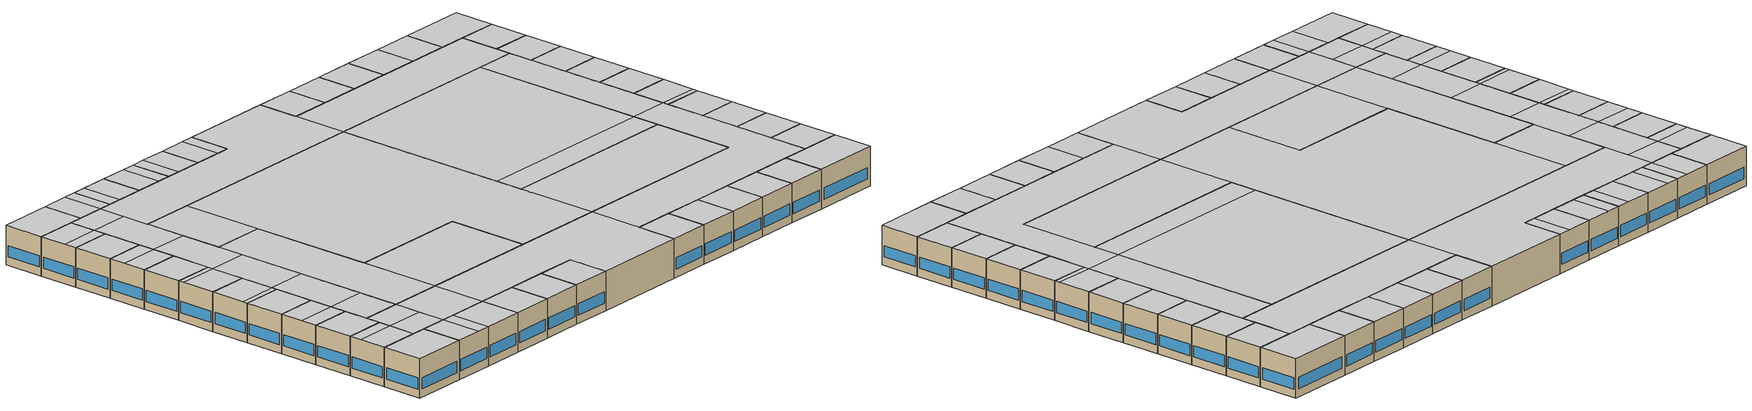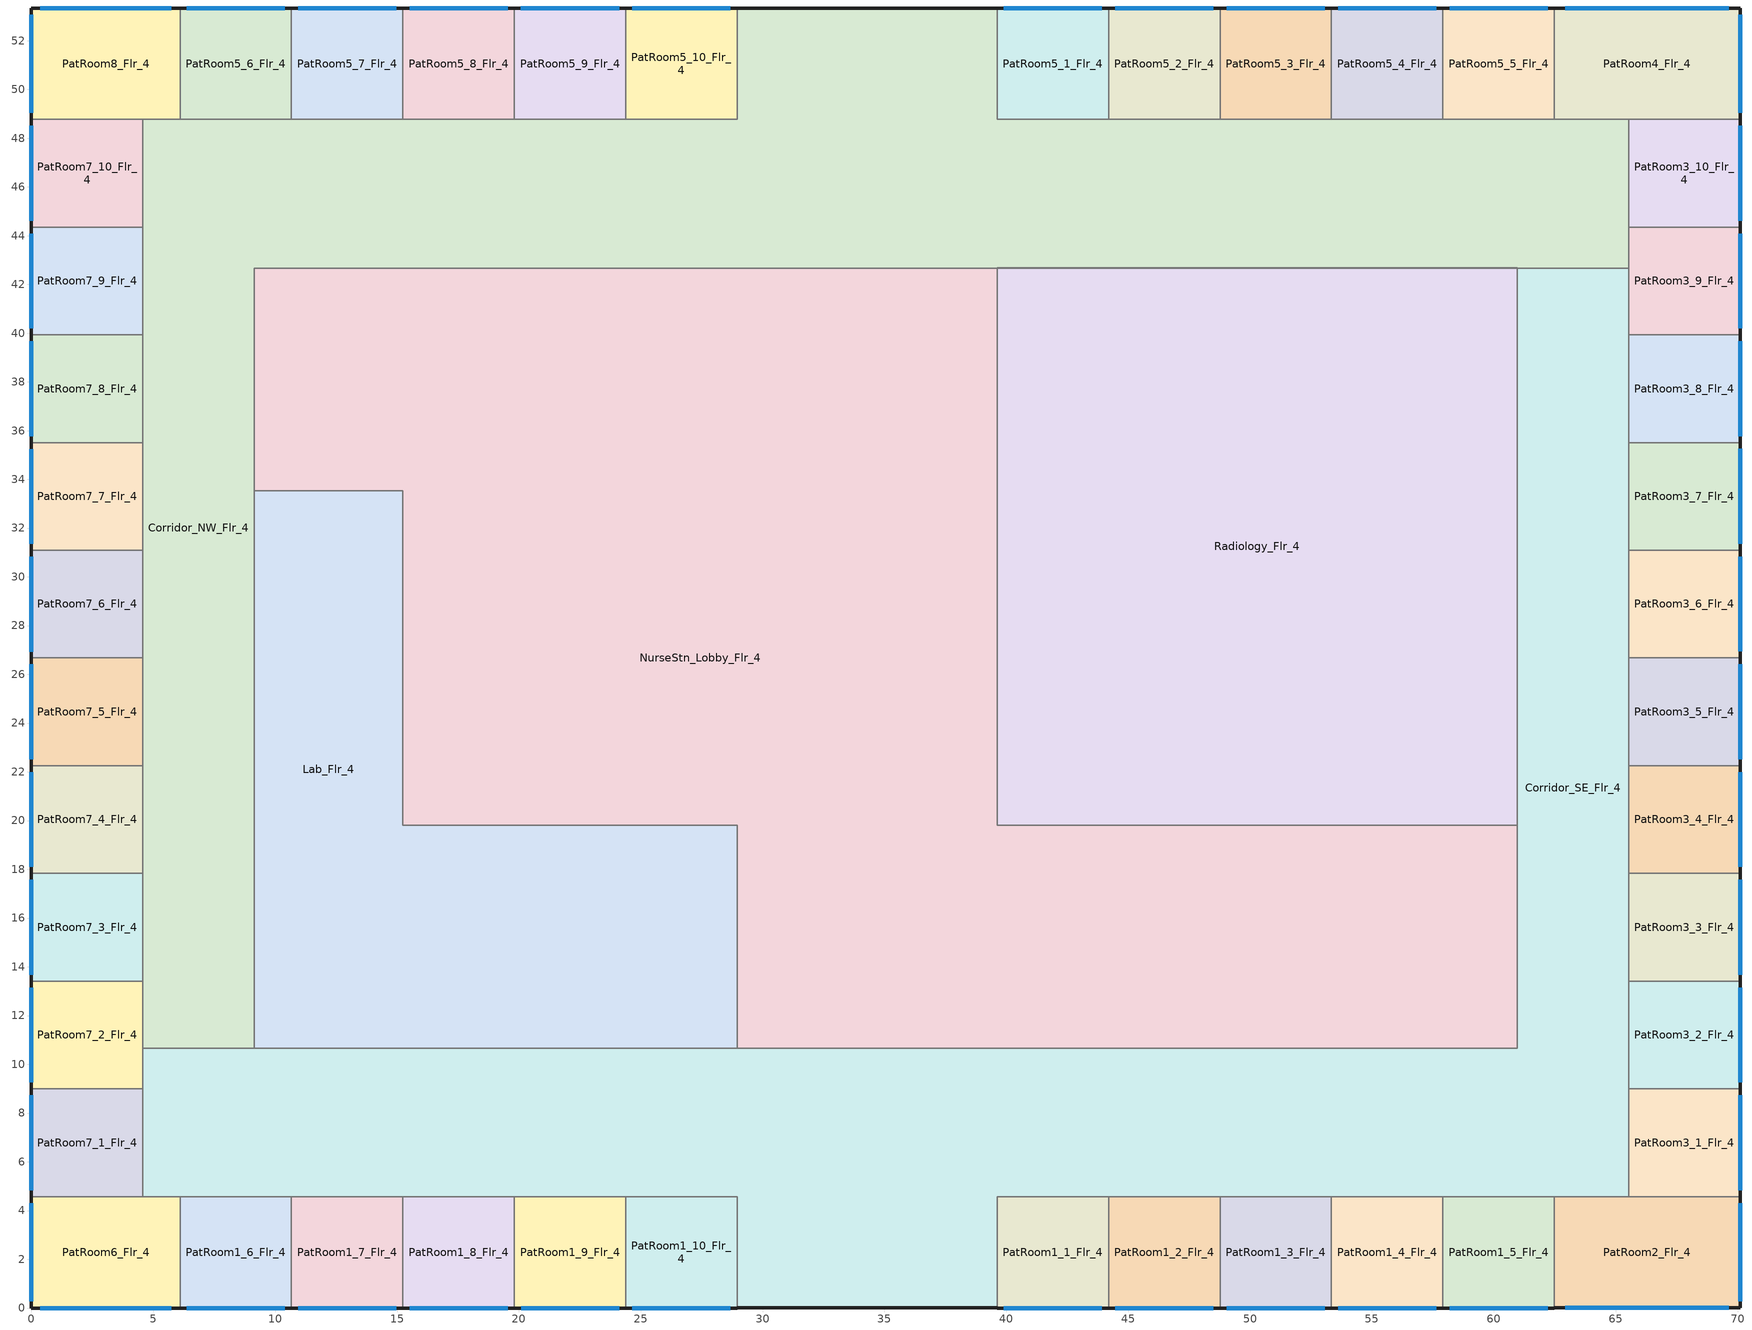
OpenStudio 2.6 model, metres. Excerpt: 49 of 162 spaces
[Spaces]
PatRoom6_Flr_4
 floor to PatRoom6_Flr_3: 6.1,4.57 6.1,0 0,0 0,4.57 z12.8
 wall outside: 0,4.57 0,0 6.1,0 z12.8:17.07
 wall to PatRoom7_1_Flr_4: 4.57,4.57 0,4.57 z12.8:17.07
 wall to Corridor_SE_Flr_4: 6.1,4.57 4.57,4.57 z12.8:17.07
 wall to PatRoom1_6_Flr_4: 6.1,0 6.1,4.57 z12.8:17.07
 window: 0,4.3 0,0.27 / 0.37,0 5.73,0 z13.71:14.93
 ceiling to Office1_Flr_5: 6.1,0 6.1,4.57 0,4.57 0,0 z17.07
Corridor_SE_Flr_4
 floor to Corridor_SE_Flr_3: 65.53,42.67 65.53,4.57 39.62,4.57 39.62,0 28.96,0 28.96,4.57 4.57,4.57 4.57,10.67 60.96,10.67 60.96,42.67 z12.8
 wall outside: 28.96,0 39.62,0 z12.8:17.07
 wall to PatRoom7_1_Flr_4: 4.57,8.99 4.57,4.57 z12.8:17.07
 wall to PatRoom7_2_Flr_4: 4.57,10.67 4.57,8.99 z12.8:17.07
 wall to Corridor_NW_Flr_4: 9.14,10.67 4.57,10.67 / 65.53,42.67 60.96,42.67 z12.8:17.07
 wall to Lab_Flr_4: 28.96,10.67 9.14,10.67 z12.8:17.07
 wall to NurseStn_Lobby_Flr_4: 60.96,19.81 60.96,10.67 28.96,10.67 z12.8:17.07
 wall to Radiology_Flr_4: 60.96,42.67 60.96,19.81 z12.8:17.07
 wall to PatRoom3_9_Flr_4: 65.53,39.93 65.53,42.67 z12.8:17.07
 wall to PatRoom3_1_Flr_4: 65.53,4.57 65.53,8.99 z12.8:17.07
 wall to PatRoom2_Flr_4: 62.48,4.57 65.53,4.57 z12.8:17.07
 wall to PatRoom1_5_Flr_4: 57.91,4.57 62.48,4.57 z12.8:17.07
 wall to PatRoom1_1_Flr_4: 39.62,0 39.62,4.57 44.2,4.57 z12.8:17.07
 wall to PatRoom1_10_Flr_4: 24.38,4.57 28.96,4.57 28.96,0 z12.8:17.07
 wall to PatRoom1_4_Flr_4: 53.34,4.57 57.91,4.57 z12.8:17.07
 wall to PatRoom1_3_Flr_4: 48.77,4.57 53.34,4.57 z12.8:17.07
 wall to PatRoom1_2_Flr_4: 44.2,4.57 48.77,4.57 z12.8:17.07
 wall to PatRoom1_8_Flr_4: 15.24,4.57 19.81,4.57 z12.8:17.07
 wall to PatRoom1_9_Flr_4: 19.81,4.57 24.38,4.57 z12.8:17.07
 wall to PatRoom1_7_Flr_4: 10.67,4.57 15.24,4.57 z12.8:17.07
 wall to PatRoom1_6_Flr_4: 6.1,4.57 10.67,4.57 z12.8:17.07
 wall to PatRoom3_4_Flr_4: 65.53,17.83 65.53,22.25 z12.8:17.07
 wall to PatRoom3_8_Flr_4: 65.53,35.51 65.53,39.93 z12.8:17.07
 wall to PatRoom3_2_Flr_4: 65.53,8.99 65.53,13.41 z12.8:17.07
 wall to PatRoom3_6_Flr_4: 65.53,26.67 65.53,31.09 z12.8:17.07
 wall to PatRoom3_3_Flr_4: 65.53,13.41 65.53,17.83 z12.8:17.07
 wall to PatRoom3_7_Flr_4: 65.53,31.09 65.53,35.51 z12.8:17.07
 wall to PatRoom3_5_Flr_4: 65.53,22.25 65.53,26.67 z12.8:17.07
 ceiling to Corridor_Flr_5: 15.24,4.57 15.24,10.67 9.14,10.67 9.14,4.57 z17.07
 ceiling to Dining_Flr_5: 65.53,4.57 65.53,22.86 60.96,22.86 60.96,10.67 39.62,10.67 39.62,4.57 z17.07
 ceiling to Office1_Flr_5: 9.14,4.57 9.14,7.62 4.57,7.62 4.57,4.57 z17.07
 ceiling to NurseStn_Lobby_Flr_5: 39.62,0 39.62,10.67 15.24,10.67 15.24,4.57 28.96,4.57 28.96,0 z17.07
 ceiling to Kitchen_Flr_5: 65.53,22.86 65.53,42.67 60.96,42.67 60.96,22.86 z17.07
 ceiling to Office2_1_Flr_5: 9.14,7.62 9.14,10.67 4.57,10.67 4.57,7.62 z17.07
PatRoom1_1_Flr_4
 floor to PatRoom1_1_Flr_3: 44.2,4.57 44.2,0 39.62,0 39.62,4.57 z12.8
 wall outside: 39.62,0 44.2,0 z12.8:17.07
 wall to PatRoom1_2_Flr_4: 44.2,0 44.2,4.57 z12.8:17.07
 window: 39.9,0 43.92,0 z13.71:14.93
 ceiling to Dining_Flr_5: 44.2,0 44.2,4.57 39.62,4.57 39.62,0 z17.07
PatRoom2_Flr_4
 floor to PatRoom2_Flr_3: 70.1,4.57 70.1,0 62.48,0 62.48,4.57 z12.8
 wall outside: 62.48,0 70.1,0 70.1,4.57 z12.8:17.07
 wall to PatRoom1_5_Flr_4: 62.48,4.57 62.48,0 z12.8:17.07
 wall to PatRoom3_1_Flr_4: 70.1,4.57 65.53,4.57 z12.8:17.07
 window: 62.94,0 69.65,0 / 70.1,0.27 70.1,4.3 z13.71:14.93
 ceiling to Dining_Flr_5: 70.1,0 70.1,4.57 62.48,4.57 62.48,0 z17.07
PatRoom7_1_Flr_4
 floor to PatRoom7_1_Flr_3: 4.57,8.99 4.57,4.57 0,4.57 0,8.99 z12.8
 wall outside: 0,8.99 0,4.57 z12.8:17.07
 wall to PatRoom7_2_Flr_4: 4.57,8.99 0,8.99 z12.8:17.07
 window: 0,8.73 0,4.84 z13.71:14.93
 ceiling to Office1_Flr_5: 4.57,4.57 4.57,7.62 0,7.62 0,4.57 z17.07
 ceiling to Office2_1_Flr_5: 4.57,7.62 4.57,8.99 0,8.99 0,7.62 z17.07
PatRoom3_1_Flr_4
 floor to PatRoom3_1_Flr_3: 70.1,8.99 70.1,4.57 65.53,4.57 65.53,8.99 z12.8
 wall outside: 70.1,4.57 70.1,8.99 z12.8:17.07
 wall to PatRoom3_2_Flr_4: 70.1,8.99 65.53,8.99 z12.8:17.07
 window: 70.1,4.84 70.1,8.73 z13.71:14.93
 ceiling to Dining_Flr_5: 70.1,4.57 70.1,8.99 65.53,8.99 65.53,4.57 z17.07
Corridor_NW_Flr_4
 floor to Corridor_NW_Flr_3: 39.62,53.34 39.62,48.77 65.53,48.77 65.53,42.67 9.14,42.67 9.14,10.67 4.57,10.67 4.57,48.77 28.96,48.77 28.96,53.34 z12.8
 wall outside: 39.62,53.34 28.96,53.34 z12.8:17.07
 wall to PatRoom7_2_Flr_4: 4.57,13.41 4.57,10.67 z12.8:17.07
 wall to PatRoom8_Flr_4: 6.1,48.77 4.57,48.77 z12.8:17.07
 wall to PatRoom5_6_Flr_4: 10.67,48.77 6.1,48.77 z12.8:17.07
 wall to PatRoom5_10_Flr_4: 28.96,53.34 28.96,48.77 24.38,48.77 z12.8:17.07
 wall to PatRoom5_1_Flr_4: 44.2,48.77 39.62,48.77 39.62,53.34 z12.8:17.07
 wall to PatRoom5_2_Flr_4: 48.77,48.77 44.2,48.77 z12.8:17.07
 wall to PatRoom4_Flr_4: 65.53,48.77 62.48,48.77 z12.8:17.07
 wall to PatRoom3_10_Flr_4: 65.53,44.35 65.53,48.77 z12.8:17.07
 wall to Radiology_Flr_4: 39.62,42.67 60.96,42.67 z12.8:17.07
 wall to NurseStn_Lobby_Flr_4: 9.14,33.53 9.14,33.58 9.14,42.67 39.62,42.67 z12.8:17.07
 wall to Lab_Flr_4: 9.14,10.67 9.14,33.53 z12.8:17.07
 wall to PatRoom5_8_Flr_4: 19.81,48.77 15.24,48.77 z12.8:17.07
 wall to PatRoom5_7_Flr_4: 15.24,48.77 10.67,48.77 z12.8:17.07
 wall to PatRoom5_9_Flr_4: 24.38,48.77 19.81,48.77 z12.8:17.07
 wall to PatRoom5_5_Flr_4: 62.48,48.77 57.91,48.77 z12.8:17.07
 wall to PatRoom5_3_Flr_4: 53.34,48.77 48.77,48.77 z12.8:17.07
 wall to PatRoom5_4_Flr_4: 57.91,48.77 53.34,48.77 z12.8:17.07
 wall to PatRoom3_9_Flr_4: 65.53,42.67 65.53,44.35 z12.8:17.07
 wall to PatRoom7_10_Flr_4: 4.57,48.77 4.57,44.35 z12.8:17.07
 wall to PatRoom7_9_Flr_4: 4.57,44.35 4.57,39.93 z12.8:17.07
 wall to PatRoom7_5_Flr_4: 4.57,26.67 4.57,22.25 z12.8:17.07
 wall to PatRoom7_6_Flr_4: 4.57,31.09 4.57,26.67 z12.8:17.07
 wall to PatRoom7_7_Flr_4: 4.57,35.51 4.57,31.09 z12.8:17.07
 wall to PatRoom7_4_Flr_4: 4.57,22.25 4.57,17.83 z12.8:17.07
 wall to PatRoom7_8_Flr_4: 4.57,39.93 4.57,35.51 z12.8:17.07
 wall to PatRoom7_3_Flr_4: 4.57,17.83 4.57,13.41 z12.8:17.07
 ceiling to Office3_Flr_5: 9.14,45.72 9.14,48.77 4.57,48.77 4.57,45.72 z17.07
 ceiling to Office2_1_Flr_5: 9.14,10.67 9.14,15.24 4.57,15.24 4.57,10.67 z17.07
 ceiling to Corridor_Flr_5: 39.62,42.67 39.62,53.34 28.96,53.34 28.96,48.77 9.14,48.77 9.14,42.67 z17.07
 ceiling to Office2_2_Flr_5: 9.14,15.24 9.14,22.86 4.57,22.86 4.57,15.24 z17.07
 ceiling to Kitchen_Flr_5: 65.53,42.67 65.53,48.77 39.62,48.77 39.62,42.67 z17.07
 ceiling to Office2_3_Flr_5: 9.14,22.86 9.14,30.48 4.57,30.48 4.57,22.86 z17.07
 ceiling to Office2_4_Flr_5: 9.14,30.48 9.14,38.09 4.57,38.09 4.57,30.48 z17.07
 ceiling to Office2_5_Flr_5: 9.14,38.09 9.14,45.72 4.57,45.72 4.57,38.09 z17.07
Lab_Flr_4
 floor to Lab_Flr_3: 15.24,33.53 15.24,19.81 28.96,19.81 28.96,10.67 9.14,10.67 9.14,33.53 z12.8
 wall to NurseStn_Lobby_Flr_4: 28.96,10.67 28.96,19.81 15.24,19.81 15.24,33.53 9.14,33.53 z12.8:17.07
 ceiling to Corridor_Flr_5: 15.24,10.67 15.24,33.53 9.14,33.53 9.14,10.67 z17.07
 ceiling to NurseStn_Lobby_Flr_5: 28.96,10.67 28.96,19.81 15.24,19.81 15.24,10.67 z17.07
NurseStn_Lobby_Flr_4
 floor to NurseStn_Lobby_Flr_3: 39.62,42.67 39.62,19.81 60.96,19.81 60.96,10.67 28.96,10.67 28.96,19.81 15.24,19.81 15.24,33.53 9.14,33.53 9.14,42.67 z12.8
 wall to Radiology_Flr_4: 60.96,19.81 39.62,19.81 39.62,42.67 z12.8:17.07
 ceiling to Corridor_Flr_5: 15.24,33.53 15.24,42.67 9.14,42.67 9.14,33.53 z17.07
 ceiling to Dining_Flr_5: 60.96,10.67 60.96,19.81 39.62,19.81 39.62,10.67 z17.07
 ceiling to NurseStn_Lobby_Flr_5: 39.62,10.67 39.62,42.67 15.24,42.67 15.24,19.81 28.96,19.81 28.96,10.67 z17.07
Radiology_Flr_4
 floor to PhysTherapy_Flr_3: 60.96,42.67 60.96,19.81 39.62,19.81 39.62,42.67 z12.8
 ceiling to Kitchen_Flr_5: 60.96,22.86 60.96,42.67 39.62,42.67 39.62,22.86 z17.07
 ceiling to Dining_Flr_5: 60.96,19.81 60.96,22.86 39.62,22.86 39.62,19.81 z17.07
PatRoom8_Flr_4
 floor to PatRoom8_Flr_3: 6.1,53.34 6.1,48.77 0,48.77 0,53.34 z12.8
 wall outside: 6.1,53.34 0,53.34 0,48.77 z12.8:17.07
 wall to PatRoom5_6_Flr_4: 6.1,48.77 6.1,53.34 z12.8:17.07
 wall to PatRoom7_10_Flr_4: 0,48.77 4.57,48.77 z12.8:17.07
 window: 5.73,53.34 0.37,53.34 z13.71:14.94; 0,53.07 0,49.04 z13.71:14.93
 ceiling to Office3_Flr_5: 6.1,48.77 6.1,53.34 0,53.34 0,48.77 z17.07
PatRoom5_1_Flr_4
 floor to PatRoom5_1_Flr_3: 44.2,53.34 44.2,48.77 39.62,48.77 39.62,53.34 z12.8
 wall outside: 44.2,53.34 39.62,53.34 z12.8:17.07
 wall to PatRoom5_2_Flr_4: 44.2,48.77 44.2,53.34 z12.8:17.07
 window: 43.92,53.34 39.9,53.34 z13.71:14.93
 ceiling to Kitchen_Flr_5: 44.2,48.77 44.2,53.34 39.62,53.34 39.62,48.77 z17.07
PatRoom4_Flr_4
 floor to PatRoom4_Flr_3: 70.1,53.34 70.1,48.77 62.48,48.77 62.48,53.34 z12.8
 wall outside: 70.1,48.77 70.1,53.34 62.48,53.34 z12.8:17.07
 wall to PatRoom3_10_Flr_4: 65.53,48.77 70.1,48.77 z12.8:17.07
 wall to PatRoom5_5_Flr_4: 62.48,53.34 62.48,48.77 z12.8:17.07
 window: 70.1,49.04 70.1,53.07 / 69.65,53.34 62.94,53.34 z13.71:14.93
 ceiling to Kitchen_Flr_5: 70.1,48.77 70.1,53.34 62.48,53.34 62.48,48.77 z17.07
PatRoom1_2_Flr_4
 floor to PatRoom1_2_Flr_3: 48.77,4.57 48.77,0 44.2,0 44.2,4.57 z12.8
 wall outside: 44.2,0 48.77,0 z12.8:17.07
 wall to PatRoom1_3_Flr_4: 48.77,0 48.77,4.57 z12.8:17.07
 window: 44.47,0 48.49,0 z13.71:14.93
 ceiling to Dining_Flr_5: 48.77,0 48.77,4.57 44.2,4.57 44.2,0 z17.07
PatRoom1_3_Flr_4
 floor to PatRoom1_3_Flr_3: 53.34,4.57 53.34,0 48.77,0 48.77,4.57 z12.8
 wall outside: 48.77,0 53.34,0 z12.8:17.07
 wall to PatRoom1_4_Flr_4: 53.34,0 53.34,4.57 z12.8:17.07
 window: 49.04,0 53.07,0 z13.71:14.93
 ceiling to Dining_Flr_5: 53.34,0 53.34,4.57 48.77,4.57 48.77,0 z17.07
PatRoom1_4_Flr_4
 floor to PatRoom1_4_Flr_3: 57.91,4.57 57.91,0 53.34,0 53.34,4.57 z12.8
 wall outside: 53.34,0 57.91,0 z12.8:17.07
 wall to PatRoom1_5_Flr_4: 57.91,0 57.91,4.57 z12.8:17.07
 window: 53.61,0 57.64,0 z13.71:14.93
 ceiling to Dining_Flr_5: 57.91,0 57.91,4.57 53.34,4.57 53.34,0 z17.07
PatRoom1_5_Flr_4
 floor to PatRoom1_5_Flr_3: 62.48,4.57 62.48,0 57.91,0 57.91,4.57 z12.8
 wall outside: 57.91,0 62.48,0 z12.8:17.07
 window: 58.19,0 62.21,0 z13.71:14.93
 ceiling to Dining_Flr_5: 62.48,0 62.48,4.57 57.91,4.57 57.91,0 z17.07
PatRoom1_6_Flr_4
 floor to PatRoom1_6_Flr_3: 10.67,4.57 10.67,0 6.1,0 6.1,4.57 z12.8
 wall outside: 6.1,0 10.67,0 z12.8:17.07
 wall to PatRoom1_7_Flr_4: 10.67,0 10.67,4.57 z12.8:17.07
 window: 6.37,0 10.39,0 z13.71:14.93
 ceiling to Corridor_Flr_5: 10.67,0 10.67,4.57 9.14,4.57 9.14,0 z17.07
 ceiling to Office1_Flr_5: 9.14,0 9.14,4.57 6.1,4.57 6.1,0 z17.07
PatRoom1_7_Flr_4
 floor to PatRoom1_7_Flr_3: 15.24,4.57 15.24,0 10.67,0 10.67,4.57 z12.8
 wall outside: 10.67,0 15.24,0 z12.8:17.07
 wall to PatRoom1_8_Flr_4: 15.24,0 15.24,4.57 z12.8:17.07
 window: 10.94,0 14.97,0 z13.71:14.93
 ceiling to Corridor_Flr_5: 15.24,0 15.24,4.57 10.67,4.57 10.67,0 z17.07
PatRoom1_8_Flr_4
 floor to PatRoom1_8_Flr_3: 19.81,4.57 19.81,0 15.24,0 15.24,4.57 z12.8
 wall outside: 15.24,0 19.81,0 z12.8:17.07
 wall to PatRoom1_9_Flr_4: 19.81,0 19.81,4.57 z12.8:17.07
 window: 15.51,0 19.54,0 z13.71:14.93
 ceiling to NurseStn_Lobby_Flr_5: 19.81,0 19.81,4.57 15.24,4.57 15.24,0 z17.07
PatRoom1_9_Flr_4
 floor to PatRoom1_9_Flr_3: 24.38,4.57 24.38,0 19.81,0 19.81,4.57 z12.8
 wall outside: 19.81,0 24.38,0 z12.8:17.07
 wall to PatRoom1_10_Flr_4: 24.38,0 24.38,4.57 z12.8:17.07
 window: 20.09,0 24.11,0 z13.71:14.93
 ceiling to NurseStn_Lobby_Flr_5: 24.38,0 24.38,4.57 19.81,4.57 19.81,0 z17.07
PatRoom1_10_Flr_4
 floor to PatRoom1_10_Flr_3: 28.96,4.57 28.96,0 24.38,0 24.38,4.57 z12.8
 wall outside: 24.38,0 28.96,0 z12.8:17.07
 window: 24.66,0 28.68,0 z13.71:14.93
 ceiling to NurseStn_Lobby_Flr_5: 28.96,0 28.96,4.57 24.38,4.57 24.38,0 z17.07
PatRoom5_2_Flr_4
 floor to PatRoom5_2_Flr_3: 48.77,53.34 48.77,48.77 44.2,48.77 44.2,53.34 z12.8
 wall outside: 48.77,53.34 44.2,53.34 z12.8:17.07
 wall to PatRoom5_3_Flr_4: 48.77,48.77 48.77,53.34 z12.8:17.07
 window: 48.49,53.34 44.47,53.34 z13.71:14.93
 ceiling to Kitchen_Flr_5: 48.77,48.77 48.77,53.34 44.2,53.34 44.2,48.77 z17.07
PatRoom5_3_Flr_4
 floor to PatRoom5_3_Flr_3: 53.34,53.34 53.34,48.77 48.77,48.77 48.77,53.34 z12.8
 wall outside: 53.34,53.34 48.77,53.34 z12.8:17.07
 wall to PatRoom5_4_Flr_4: 53.34,48.77 53.34,53.34 z12.8:17.07
 window: 53.07,53.34 49.04,53.34 z13.71:14.93
 ceiling to Kitchen_Flr_5: 53.34,48.77 53.34,53.34 48.77,53.34 48.77,48.77 z17.07
PatRoom5_4_Flr_4
 floor to PatRoom5_4_Flr_3: 57.91,53.34 57.91,48.77 53.34,48.77 53.34,53.34 z12.8
 wall outside: 57.91,53.34 53.34,53.34 z12.8:17.07
 wall to PatRoom5_5_Flr_4: 57.91,48.77 57.91,53.34 z12.8:17.07
 window: 57.64,53.34 53.61,53.34 z13.71:14.93
 ceiling to Kitchen_Flr_5: 57.91,48.77 57.91,53.34 53.34,53.34 53.34,48.77 z17.07
PatRoom5_5_Flr_4
 floor to PatRoom5_5_Flr_3: 62.48,53.34 62.48,48.77 57.91,48.77 57.91,53.34 z12.8
 wall outside: 62.48,53.34 57.91,53.34 z12.8:17.07
 window: 62.21,53.34 58.19,53.34 z13.71:14.93
 ceiling to Kitchen_Flr_5: 62.48,48.77 62.48,53.34 57.91,53.34 57.91,48.77 z17.07
PatRoom5_6_Flr_4
 floor to PatRoom5_6_Flr_3: 10.67,53.34 10.67,48.77 6.1,48.77 6.1,53.34 z12.8
 wall outside: 10.67,53.34 6.1,53.34 z12.8:17.07
 wall to PatRoom5_7_Flr_4: 10.67,48.77 10.67,53.34 z12.8:17.07
 window: 10.39,53.34 6.37,53.34 z13.71:14.93
 ceiling to Office3_Flr_5: 9.14,48.77 9.14,53.34 6.1,53.34 6.1,48.77 z17.07
 ceiling to Office4_1_Flr_5: 10.67,48.77 10.67,53.34 9.14,53.34 9.14,48.77 z17.07
PatRoom5_7_Flr_4
 floor to PatRoom5_7_Flr_3: 15.24,53.34 15.24,48.77 10.67,48.77 10.67,53.34 z12.8
 wall outside: 15.24,53.34 10.67,53.34 z12.8:17.07
 wall to PatRoom5_8_Flr_4: 15.24,48.77 15.24,53.34 z12.8:17.07
 window: 14.97,53.34 10.94,53.34 z13.71:14.93
 ceiling to Office4_1_Flr_5: 12.19,48.77 12.19,53.34 10.67,53.34 10.67,48.77 z17.07
 ceiling to Office4_2_Flr_5: 15.24,48.77 15.24,53.34 12.19,53.34 12.19,48.77 z17.07
PatRoom5_8_Flr_4
 floor to PatRoom5_8_Flr_3: 19.81,53.34 19.81,48.77 15.24,48.77 15.24,53.34 z12.8
 wall outside: 19.81,53.34 15.24,53.34 z12.8:17.07
 wall to PatRoom5_9_Flr_4: 19.81,48.77 19.81,53.34 z12.8:17.07
 window: 19.54,53.34 15.51,53.34 z13.71:14.93
 ceiling to Office4_3_Flr_5: 18.29,48.77 18.29,53.34 15.24,53.34 15.24,48.77 z17.07
 ceiling to Office4_4_Flr_5: 19.81,48.77 19.81,53.34 18.29,53.34 18.29,48.77 z17.07
PatRoom5_9_Flr_4
 floor to PatRoom5_9_Flr_3: 24.38,53.34 24.38,48.77 19.81,48.77 19.81,53.34 z12.8
 wall outside: 24.38,53.34 19.81,53.34 z12.8:17.07
 wall to PatRoom5_10_Flr_4: 24.38,48.77 24.38,53.34 z12.8:17.07
 window: 24.11,53.34 20.09,53.34 z13.71:14.93
 ceiling to Office4_4_Flr_5: 21.34,48.77 21.34,53.34 19.81,53.34 19.81,48.77 z17.07
 ceiling to Office4_5_Flr_5: 24.38,48.77 24.38,53.34 21.34,53.34 21.34,48.77 z17.07
PatRoom5_10_Flr_4
 floor to PatRoom5_10_Flr_3: 28.96,53.34 28.96,48.77 24.38,48.77 24.38,53.34 z12.8
 wall outside: 28.96,53.34 24.38,53.34 z12.8:17.07
 window: 28.68,53.34 24.66,53.34 z13.71:14.93
 ceiling to Office4_6_Flr_5: 27.43,48.77 27.43,53.34 24.38,53.34 24.38,48.77 z17.07
 ceiling to Corridor_Flr_5: 28.96,48.77 28.96,53.34 27.43,53.34 27.43,48.77 z17.07
PatRoom3_2_Flr_4
 floor to PatRoom3_2_Flr_3: 70.1,13.41 70.1,8.99 65.53,8.99 65.53,13.41 z12.8
 wall outside: 70.1,8.99 70.1,13.41 z12.8:17.07
 wall to PatRoom3_3_Flr_4: 70.1,13.41 65.53,13.41 z12.8:17.07
 window: 70.1,9.26 70.1,13.15 z13.71:14.93
 ceiling to Dining_Flr_5: 70.1,8.99 70.1,13.41 65.53,13.41 65.53,8.99 z17.07
PatRoom3_3_Flr_4
 floor to PatRoom3_3_Flr_3: 70.1,17.83 70.1,13.41 65.53,13.41 65.53,17.83 z12.8
 wall outside: 70.1,13.41 70.1,17.83 z12.8:17.07
 wall to PatRoom3_4_Flr_4: 70.1,17.83 65.53,17.83 z12.8:17.07
 window: 70.1,13.68 70.1,17.57 z13.71:14.93
 ceiling to Dining_Flr_5: 70.1,13.41 70.1,17.83 65.53,17.83 65.53,13.41 z17.07
PatRoom3_4_Flr_4
 floor to PatRoom3_4_Flr_3: 70.1,22.25 70.1,17.83 65.53,17.83 65.53,22.25 z12.8
 wall outside: 70.1,17.83 70.1,22.25 z12.8:17.07
 wall to PatRoom3_5_Flr_4: 70.1,22.25 65.53,22.25 z12.8:17.07
 window: 70.1,18.1 70.1,21.99 z13.71:14.93
 ceiling to Dining_Flr_5: 70.1,17.83 70.1,22.25 65.53,22.25 65.53,17.83 z17.07
PatRoom3_5_Flr_4
 floor to PatRoom3_5_Flr_3: 70.1,26.67 70.1,22.25 65.53,22.25 65.53,26.67 z12.8
 wall outside: 70.1,22.25 70.1,26.67 z12.8:17.07
 wall to PatRoom3_6_Flr_4: 70.1,26.67 65.53,26.67 z12.8:17.07
 window: 70.1,22.52 70.1,26.41 z13.71:14.93
 ceiling to Kitchen_Flr_5: 70.1,22.86 70.1,26.67 65.53,26.67 65.53,22.86 z17.07
 ceiling to Dining_Flr_5: 70.1,22.25 70.1,22.86 65.53,22.86 65.53,22.25 z17.07
PatRoom3_6_Flr_4
 floor to PatRoom3_6_Flr_3: 70.1,31.09 70.1,26.67 65.53,26.67 65.53,31.09 z12.8
 wall outside: 70.1,26.67 70.1,31.09 z12.8:17.07
 wall to PatRoom3_7_Flr_4: 70.1,31.09 65.53,31.09 z12.8:17.07
 window: 70.1,26.94 70.1,30.83 z13.71:14.93
 ceiling to Kitchen_Flr_5: 70.1,26.67 70.1,31.09 65.53,31.09 65.53,26.67 z17.07
PatRoom3_7_Flr_4
 floor to PatRoom3_7_Flr_3: 70.1,35.51 70.1,31.09 65.53,31.09 65.53,35.51 z12.8
 wall outside: 70.1,31.09 70.1,35.51 z12.8:17.07
 wall to PatRoom3_8_Flr_4: 70.1,35.51 65.53,35.51 z12.8:17.07
 window: 70.1,31.36 70.1,35.25 z13.71:14.93
 ceiling to Kitchen_Flr_5: 70.1,31.09 70.1,35.51 65.53,35.51 65.53,31.09 z17.07
PatRoom3_8_Flr_4
 floor to PatRoom3_8_Flr_3: 70.1,39.93 70.1,35.51 65.53,35.51 65.53,39.93 z12.8
 wall outside: 70.1,35.51 70.1,39.93 z12.8:17.07
 wall to PatRoom3_9_Flr_4: 70.1,39.93 65.53,39.93 z12.8:17.07
 window: 70.1,35.78 70.1,39.67 z13.71:14.93
 ceiling to Kitchen_Flr_5: 70.1,35.51 70.1,39.93 65.53,39.93 65.53,35.51 z17.07
PatRoom3_9_Flr_4
 floor to PatRoom3_9_Flr_3: 70.1,44.35 70.1,39.93 65.53,39.93 65.53,44.35 z12.8
 wall outside: 70.1,39.93 70.1,44.35 z12.8:17.07
 wall to PatRoom3_10_Flr_4: 70.1,44.35 65.53,44.35 z12.8:17.07
 window: 70.1,40.2 70.1,44.09 z13.71:14.93
 ceiling to Kitchen_Flr_5: 70.1,39.93 70.1,44.35 65.53,44.35 65.53,39.93 z17.07
PatRoom3_10_Flr_4
 floor to PatRoom3_10_Flr_3: 70.1,48.77 70.1,44.35 65.53,44.35 65.53,48.77 z12.8
 wall outside: 70.1,44.35 70.1,48.77 z12.8:17.07
 window: 70.1,44.62 70.1,48.51 z13.71:14.93
 ceiling to Kitchen_Flr_5: 70.1,44.35 70.1,48.77 65.53,48.77 65.53,44.35 z17.07
PatRoom7_2_Flr_4
 floor to PatRoom7_2_Flr_3: 4.57,13.41 4.57,8.99 0,8.99 0,13.41 z12.8
 wall outside: 0,13.41 0,8.99 z12.8:17.07
 wall to PatRoom7_3_Flr_4: 4.57,13.41 0,13.41 z12.8:17.07
 window: 0,13.15 0,9.26 z13.71:14.93
 ceiling to Office2_1_Flr_5: 4.57,8.99 4.57,13.41 0,13.41 0,8.99 z17.07
PatRoom7_3_Flr_4
 floor to PatRoom7_3_Flr_3: 4.57,17.83 4.57,13.41 0,13.41 0,17.83 z12.8
 wall outside: 0,17.83 0,13.41 z12.8:17.07
 wall to PatRoom7_4_Flr_4: 4.57,17.83 0,17.83 z12.8:17.07
 window: 0,17.57 0,13.68 z13.71:14.93
 ceiling to Office2_1_Flr_5: 4.57,13.41 4.57,15.24 0,15.24 0,13.41 z17.07
 ceiling to Office2_2_Flr_5: 4.57,15.24 4.57,17.83 0,17.83 0,15.24 z17.07
PatRoom7_4_Flr_4
 floor to PatRoom7_4_Flr_3: 4.57,22.25 4.57,17.83 0,17.83 0,22.25 z12.8
 wall outside: 0,22.25 0,17.83 z12.8:17.07
 wall to PatRoom7_5_Flr_4: 4.57,22.25 0,22.25 z12.8:17.07
 window: 0,21.99 0,18.1 z13.71:14.93
 ceiling to Office2_2_Flr_5: 4.57,17.83 4.57,22.25 0,22.25 0,17.83 z17.07
PatRoom7_5_Flr_4
 floor to PatRoom7_5_Flr_3: 4.57,26.67 4.57,22.25 0,22.25 0,26.67 z12.8
 wall outside: 0,26.67 0,22.25 z12.8:17.07
 wall to PatRoom7_6_Flr_4: 4.57,26.67 0,26.67 z12.8:17.07
 window: 0,26.41 0,22.52 z13.71:14.93
 ceiling to Office2_2_Flr_5: 4.57,22.25 4.57,22.86 0,22.86 0,22.25 z17.07
 ceiling to Office2_3_Flr_5: 4.57,22.86 4.57,26.67 0,26.67 0,22.86 z17.07
PatRoom7_6_Flr_4
 floor to PatRoom7_6_Flr_3: 4.57,31.09 4.57,26.67 0,26.67 0,31.09 z12.8
 wall outside: 0,31.09 0,26.67 z12.8:17.07
 wall to PatRoom7_7_Flr_4: 4.57,31.09 0,31.09 z12.8:17.07
 window: 0,30.83 0,26.94 z13.71:14.93
 ceiling to Office2_4_Flr_5: 4.57,30.48 4.57,31.09 0,31.09 0,30.48 z17.07
 ceiling to Office2_3_Flr_5: 4.57,26.67 4.57,30.48 0,30.48 0,26.67 z17.07
PatRoom7_7_Flr_4
 floor to PatRoom7_7_Flr_3: 4.57,35.51 4.57,31.09 0,31.09 0,35.51 z12.8
 wall outside: 0,35.51 0,31.09 z12.8:17.07
 wall to PatRoom7_8_Flr_4: 4.57,35.51 0,35.51 z12.8:17.07
 window: 0,35.25 0,31.36 z13.71:14.93
 ceiling to Office2_4_Flr_5: 4.57,31.09 4.57,35.51 0,35.51 0,31.09 z17.07
PatRoom7_8_Flr_4
 floor to PatRoom7_8_Flr_3: 4.57,39.93 4.57,35.51 0,35.51 0,39.93 z12.8
 wall outside: 0,39.93 0,35.51 z12.8:17.07
 wall to PatRoom7_9_Flr_4: 4.57,39.93 0,39.93 z12.8:17.07
 window: 0,39.67 0,35.78 z13.71:14.93
 ceiling to Office2_5_Flr_5: 4.57,38.09 4.57,39.93 0,39.93 0,38.09 z17.07
 ceiling to Office2_4_Flr_5: 4.57,35.51 4.57,38.09 0,38.09 0,35.51 z17.07
PatRoom7_9_Flr_4
 floor to PatRoom7_9_Flr_3: 4.57,44.35 4.57,39.93 0,39.93 0,44.35 z12.8
 wall outside: 0,44.35 0,39.93 z12.8:17.07
 wall to PatRoom7_10_Flr_4: 4.57,44.35 0,44.35 z12.8:17.07
 window: 0,44.09 0,40.2 z13.71:14.93
 ceiling to Office2_5_Flr_5: 4.57,39.93 4.57,44.35 0,44.35 0,39.93 z17.07
PatRoom7_10_Flr_4
 floor to PatRoom7_10_Flr_3: 4.57,48.77 4.57,44.35 0,44.35 0,48.77 z12.8
 wall outside: 0,48.77 0,44.35 z12.8:17.07
 window: 0,48.51 0,44.62 z13.71:14.93
 ceiling to Office2_5_Flr_5: 4.57,44.35 4.57,45.72 0,45.72 0,44.35 z17.07
 ceiling to Office3_Flr_5: 4.57,45.72 4.57,48.77 0,48.77 0,45.72 z17.07
[Building]
Building #1: Standards Number of Stories=6; Standards Number of Above Ground Stories=5; Standards Building Type=Hospital
[Site]
Sherbrooke_PQ_CAN: Latitude {deg}=45.43; Longitude {deg}=-71.68; Time Zone {hr}=-5; Elevation {m}=241
[ClimateZones]
Climate Zone Institution Name 1=ASHRAE; Climate Zone Document Name 1=ANSI/ASHRAE Standard 169; Climate Zone Document Year 1=2006; Climate Zone Institution Name 2=CEC; Climate Zone Document Name 2=California Climate Zone Descriptions; Climate Zone Document Year 2=1995
[Site:WaterMainsTemperature]
Calculation Method=Correlation; Annual Average Outdoor Air Temperature {C}=4.28333; Maximum Difference In Monthly Average Outdoor Air Temperatures {deltaC}=28.2
[Site:GroundTemperature:BuildingSurface]
19.527, 19.502, 19.536, 19.598, 20.002, 21.64, 22.225, 22.375, 21.449, 20.121, 19.802, 19.633
[WindowMaterial:Blind]
Window Material Blind 1: Slat Width {m}=0.025; Slat Separation {m}=0.01875; Front Side Slat Beam Solar Reflectance=0.5; Back Side Slat Beam Solar Reflectance=0.5; Front Side Slat Diffuse Solar Reflectance=0.5; Back Side Slat Diffuse Solar Reflectance=0.5; Slat Beam Visible Transmittance=0
[ShadingControl]
Shading Control 1: Shading Type=InteriorBlind; Shading Device Material=Window Material Blind 1
[BuildingStory]
Building Story 5: Nominal Z Coordinate {m}=0; Nominal Floor to Floor Height {m}=4.2672
[Space] Building Story=Building Story 5
Name | Space Type | Thermal Zone
PatRoom6_Flr_4 | Space Function Hospital - patient room | TZ-PatRoom6_Flr_4
Corridor_SE_Flr_4 | Space Function Hospital corr. >= 2.4m-sch-B | TZ-Corridor_SE_Flr_4
PatRoom1_1_Flr_4 | Space Function Hospital - patient room | TZ-PatRoom1_1_Flr_4
PatRoom2_Flr_4 | Space Function Hospital - patient room | TZ-PatRoom2_Flr_4
PatRoom7_1_Flr_4 | Space Function Hospital - patient room | TZ-PatRoom7_1_Flr_4
PatRoom3_1_Flr_4 | Space Function Hospital - patient room | TZ-PatRoom3_1_Flr_4
Corridor_NW_Flr_4 | Space Function Hospital corr. >= 2.4m-sch-B | TZ-Corridor_NW_Flr_4
Lab_Flr_4 | Space Function Lab - research | TZ-Lab_Flr_4
NurseStn_Lobby_Flr_4 | Space Function Hospital - nurses station | TZ-NurseStn_Lobby_Flr_4
Radiology_Flr_4 | Space Function Hospital - radiology/imaging | TZ-Radiology_Flr_4
PatRoom8_Flr_4 | Space Function Hospital - patient room | TZ-PatRoom8_Flr_4
PatRoom5_1_Flr_4 | Space Function Hospital - patient room | TZ-PatRoom5_1_Flr_4
PatRoom4_Flr_4 | Space Function Hospital - patient room | TZ-PatRoom4_Flr_4
PatRoom1_2_Flr_4 | Space Function Hospital - patient room | TZ-PatRoom1_2_Flr_4
PatRoom1_3_Flr_4 | Space Function Hospital - patient room | TZ-PatRoom1_3_Flr_4
PatRoom1_4_Flr_4 | Space Function Hospital - patient room | TZ-PatRoom1_4_Flr_4
PatRoom1_5_Flr_4 | Space Function Hospital - patient room | TZ-PatRoom1_5_Flr_4
PatRoom1_6_Flr_4 | Space Function Hospital - patient room | TZ-PatRoom1_6_Flr_4
PatRoom1_7_Flr_4 | Space Function Hospital - patient room | TZ-PatRoom1_7_Flr_4
PatRoom1_8_Flr_4 | Space Function Hospital - patient room | TZ-PatRoom1_8_Flr_4
PatRoom1_9_Flr_4 | Space Function Hospital - patient room | TZ-PatRoom1_9_Flr_4
PatRoom1_10_Flr_4 | Space Function Hospital - patient room | TZ-PatRoom1_10_Flr_4
PatRoom5_2_Flr_4 | Space Function Hospital - patient room | TZ-PatRoom5_2_Flr_4
PatRoom5_3_Flr_4 | Space Function Hospital - patient room | TZ-PatRoom5_3_Flr_4
PatRoom5_4_Flr_4 | Space Function Hospital - patient room | TZ-PatRoom5_4_Flr_4
PatRoom5_5_Flr_4 | Space Function Hospital - patient room | TZ-PatRoom5_5_Flr_4
PatRoom5_6_Flr_4 | Space Function Hospital - patient room | TZ-PatRoom5_6_Flr_4
PatRoom5_7_Flr_4 | Space Function Hospital - patient room | TZ-PatRoom5_7_Flr_4
PatRoom5_8_Flr_4 | Space Function Hospital - patient room | TZ-PatRoom5_8_Flr_4
PatRoom5_9_Flr_4 | Space Function Hospital - patient room | TZ-PatRoom5_9_Flr_4
PatRoom5_10_Flr_4 | Space Function Hospital - patient room | TZ-PatRoom5_10_Flr_4
PatRoom3_2_Flr_4 | Space Function Hospital - patient room | TZ-PatRoom3_2_Flr_4
PatRoom3_3_Flr_4 | Space Function Hospital - patient room | TZ-PatRoom3_3_Flr_4
PatRoom3_4_Flr_4 | Space Function Hospital - patient room | TZ-PatRoom3_4_Flr_4
PatRoom3_5_Flr_4 | Space Function Hospital - patient room | TZ-PatRoom3_5_Flr_4
PatRoom3_6_Flr_4 | Space Function Hospital - patient room | TZ-PatRoom3_6_Flr_4
PatRoom3_7_Flr_4 | Space Function Hospital - patient room | TZ-PatRoom3_7_Flr_4
PatRoom3_8_Flr_4 | Space Function Hospital - patient room | TZ-PatRoom3_8_Flr_4
PatRoom3_9_Flr_4 | Space Function Hospital - patient room | TZ-PatRoom3_9_Flr_4
PatRoom3_10_Flr_4 | Space Function Hospital - patient room | TZ-PatRoom3_10_Flr_4
PatRoom7_2_Flr_4 | Space Function Hospital - patient room | TZ-PatRoom7_2_Flr_4
PatRoom7_3_Flr_4 | Space Function Hospital - patient room | TZ-PatRoom7_3_Flr_4
PatRoom7_4_Flr_4 | Space Function Hospital - patient room | TZ-PatRoom7_4_Flr_4
PatRoom7_5_Flr_4 | Space Function Hospital - patient room | TZ-PatRoom7_5_Flr_4
PatRoom7_6_Flr_4 | Space Function Hospital - patient room | TZ-PatRoom7_6_Flr_4
PatRoom7_7_Flr_4 | Space Function Hospital - patient room | TZ-PatRoom7_7_Flr_4
PatRoom7_8_Flr_4 | Space Function Hospital - patient room | TZ-PatRoom7_8_Flr_4
PatRoom7_9_Flr_4 | Space Function Hospital - patient room | TZ-PatRoom7_9_Flr_4
PatRoom7_10_Flr_4 | Space Function Hospital - patient room | TZ-PatRoom7_10_Flr_4
[ThermalZone] Use Ideal Air Loads=No
Name | Multiplier
TZ-PatRoom1_1_Flr_4; TZ-PatRoom3_1_Flr_4; TZ-PatRoom5_1_Flr_4; TZ-PatRoom7_1_Flr_4 | 1
TZ-PatRoom6_Flr_4; TZ-Lab_Flr_4; TZ-Corridor_NW_Flr_4; TZ-PatRoom8_Flr_4; TZ-Radiology_Flr_4; TZ-PatRoom4_Flr_4; TZ-PatRoom2_Flr_4; TZ-NurseStn_Lobby_Flr_4; TZ-Corridor_SE_Flr_4; TZ-PatRoom1_2_Flr_4; TZ-PatRoom1_3_Flr_4; TZ-PatRoom1_4_Flr_4; TZ-PatRoom1_5_Flr_4; TZ-PatRoom1_6_Flr_4; TZ-PatRoom1_7_Flr_4; TZ-PatRoom1_8_Flr_4; TZ-PatRoom1_9_Flr_4; TZ-PatRoom1_10_Flr_4; TZ-PatRoom5_2_Flr_4; TZ-PatRoom5_3_Flr_4; TZ-PatRoom5_4_Flr_4; TZ-PatRoom5_5_Flr_4; TZ-PatRoom5_6_Flr_4; TZ-PatRoom5_7_Flr_4; TZ-PatRoom5_8_Flr_4; TZ-PatRoom5_9_Flr_4; TZ-PatRoom5_10_Flr_4; TZ-PatRoom3_2_Flr_4; TZ-PatRoom3_3_Flr_4; TZ-PatRoom3_4_Flr_4; TZ-PatRoom3_5_Flr_4; TZ-PatRoom3_6_Flr_4; TZ-PatRoom3_7_Flr_4; TZ-PatRoom3_8_Flr_4; TZ-PatRoom3_9_Flr_4; TZ-PatRoom3_10_Flr_4; TZ-PatRoom7_2_Flr_4; TZ-PatRoom7_3_Flr_4; TZ-PatRoom7_4_Flr_4; TZ-PatRoom7_5_Flr_4; TZ-PatRoom7_6_Flr_4; TZ-PatRoom7_7_Flr_4; TZ-PatRoom7_8_Flr_4; TZ-PatRoom7_9_Flr_4; TZ-PatRoom7_10_Flr_4
[SpaceType] Standards Building Type=Space Function
Name | Standards Space Type
Space Function Hospital corr. >= 2.4m-sch-B | Hospital corr. >= 2.4m-sch-B
Space Function Hospital - nurses station | Hospital - nurses station
Space Function Hospital - patient room | Hospital - patient room
Space Function Lab - research | Lab - research
Space Function Hospital - radiology/imaging | Hospital - radiology/imaging
